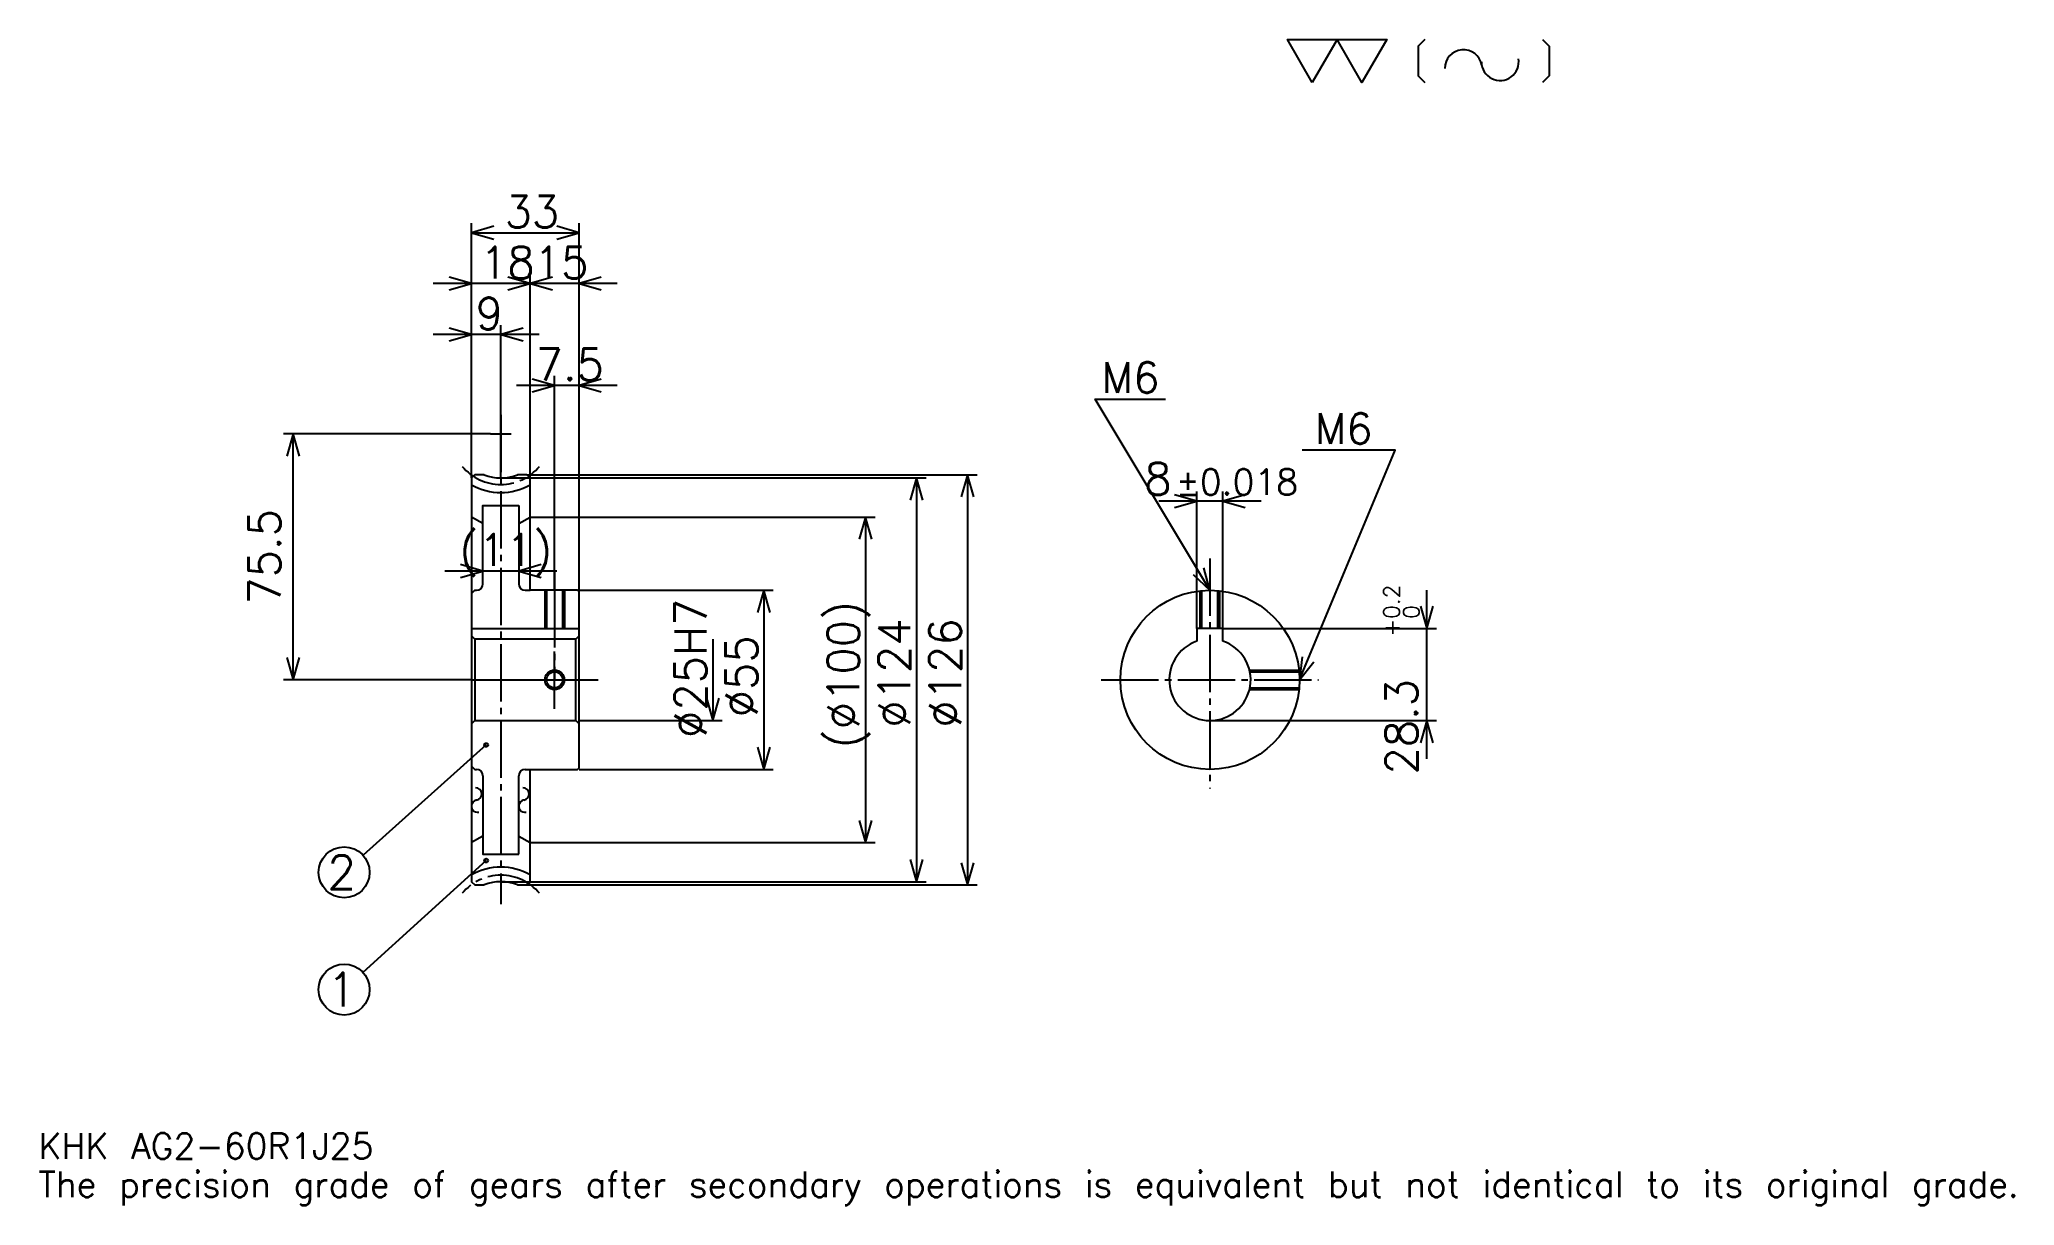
# Model space of a CAD drawing. Extents: x 20 to 626, y 7 to 365.
import ezdxf

# ---------------------------------------------------------------- set-up
doc = ezdxf.new("R2010")
doc.units = 0
doc.linetypes.add('DASHDOT', pattern=[23.466668, 17.6, -1.955556, 1.955556, -1.955556])
doc.layers.get('0').update_dxf_attribs({"linetype": 'CONTINUOUS'})
doc.layers.add('DASHDOT', color=6, linetype='DASHDOT')
doc.styles.add('KANJI', font='TXT', dxfattribs={"bigfont": 'BIGFONT'})

msp = doc.modelspace()

# ---------------------------------------------------------------- linework, layer by layer
at = {"color": 5}
for p, q in [((152.533325, 231.588898), (152.533325, 308.833344)), ((152.533325, 305.900024), (185.533325, 305.900024)), ((185.533325, 231.588898), (185.533325, 308.833344)), ((170.533325, 231.588898), (170.533325, 293.188904)), ((182.266663, 290.255554), (140.799988, 290.255554)), ((197.266663, 290.255554), (158.799988, 290.255554)), ((173.266663, 274.611115), (140.799988, 274.611115)), ((161.533325, 244.088898), (161.533325, 277.544434)), ((178.033325, 231.588898), (178.033325, 261.900024)), ((197.266663, 258.966675), (166.299988, 258.966675)), ((158.399994, 244.088898), (94.844437, 244.088898)), ((97.777771, 168.588898), (97.777771, 244.088898)), ((161.533325, 230.588898), (161.533325, 244.088898)), ((152.533325, 230.588898), (152.533325, 231.588898)), ((161.533325, 230.588898), (185.533325, 230.588898)), ((169.533325, 231.588898), (185.533325, 231.588898)), ((170.533325, 230.588898), (170.533325, 231.588898)), ((178.033325, 196.088898), (178.033325, 231.588898)), ((178.033325, 196.088898), (178.033325, 231.588898)), ((185.533325, 231.588898), (307.755554, 231.588898)), ((185.533325, 195.588898), (185.533325, 231.588898)), ((185.533325, 230.588898), (292.111084, 230.588898)), ((289.177765, 230.588898), (289.177765, 106.588898)), ((304.822205, 231.588898), (304.822205, 105.588898)), ((375.255554, 184.388901), (375.255554, 226.400009)), ((383.255554, 184.388901), (383.255554, 226.400009)), ((170.533325, 218.588898), (185.533325, 218.588898)), ((185.533325, 218.588898), (276.466675, 218.588898)), ((273.533325, 218.588898), (273.533325, 118.588898)), ((394.988892, 223.466675), (363.522217, 223.466675)), ((178.766663, 202), (144.299988, 202)), ((185.533325, 196.088898), (245.177765, 196.088898)), ((242.244446, 196.088898), (242.244446, 141.088898)), ((445.866669, 144.35556), (445.866669, 196.122223)), ((383.255554, 184.388901), (448.799988, 184.388901)), ((226.599991, 181.088898), (226.599991, 156.088898)), ((152.533325, 168.588898), (94.844437, 168.588898)), ((185.533325, 156.088898), (229.533325, 156.088898)), ((379.255554, 156.088898), (448.799988, 156.088898)), ((157.033325, 148.588898), (119.245636, 114.700325)), ((185.533325, 141.088898), (245.177765, 141.088898)), ((170.533325, 118.588898), (185.533325, 118.588898)), ((185.533325, 118.588898), (276.466675, 118.588898)), ((157.033325, 113.088898), (119.212524, 78.737007)), ((161.533325, 106.588898), (185.533325, 106.588898)), ((169.533325, 105.588898), (185.533325, 105.588898)), ((185.533325, 106.588898), (292.111084, 106.588898)), ((185.533325, 105.588898), (307.755554, 105.588898))]:
    msp.add_line(p, q, dxfattribs=at)
at = {"color": 4}
for p, q in [((156.033325, 216.568176), (152.533325, 218.588898)), ((167.033325, 222.088898), (167.033325, 198.088898)), ((167.033325, 216.568176), (170.533325, 218.588898)), ((169.033325, 196.088898), (170.533325, 196.088898)), ((152.533325, 184.388901), (185.533325, 184.388901)), ((185.533325, 182.088898), (184.533325, 181.088898)), ((152.533325, 155.088898), (153.533325, 156.088898)), ((185.533325, 155.088898), (184.533325, 156.088898)), ((169.033325, 141.088898), (170.533325, 141.088898)), ((167.033325, 115.088898), (167.033325, 139.088898)), ((156.033325, 120.609619), (152.533325, 118.588898)), ((167.033325, 120.609619), (170.533325, 118.588898))]:
    msp.add_line(p, q, dxfattribs=at)
at = {"color": 7}
for points in [[(410.666656, 352), (403.039978, 365.219543), (433.546661, 365.219543), (425.919983, 352), (418.293335, 365.219543), (410.666656, 352)], [(445.240875, 365.219543), (443.207092, 363.185791), (443.207092, 354.033783), (445.240875, 352)], [(481.340454, 365.219543), (483.374207, 363.185791), (483.374207, 354.033783), (481.340454, 352)]]:
    msp.add_lwpolyline(points, dxfattribs=at)
at = {"color": 5}
for points in [[(159.377777, 307.85556), (152.533325, 305.900024), (159.377777, 303.944458)], [(178.688873, 303.944458), (185.533325, 305.900024), (178.688873, 307.85556)], [(145.688873, 288.300018), (152.533325, 290.255554), (145.688873, 292.211121)], [(163.688873, 288.300018), (170.533325, 290.255554), (163.688873, 292.211121)], [(177.377777, 292.211121), (170.533325, 290.255554), (177.377777, 288.300018)], [(192.377777, 292.211121), (185.533325, 290.255554), (192.377777, 288.300018)], [(145.688873, 272.655548), (152.533325, 274.611115), (145.688873, 276.566681)], [(168.377777, 276.566681), (161.533325, 274.611115), (168.377777, 272.655548)], [(171.188873, 257.011108), (178.033325, 258.966675), (171.188873, 260.922241)], [(192.377777, 260.922241), (185.533325, 258.966675), (192.377777, 257.011108)], [(379.255554, 196.088898), (344.055542, 254.755554), (365.56665, 254.755554)], [(99.733322, 237.244446), (97.777771, 244.088898), (95.82222, 237.244446)], [(406.755554, 168.588898), (436.088867, 239.111115), (407.53772, 239.111115)], [(291.133301, 223.744446), (289.177765, 230.588898), (287.222229, 223.744446)], [(306.777771, 224.744446), (304.822205, 231.588898), (302.866638, 224.744446)], [(368.411102, 221.511124), (375.255554, 223.466675), (368.411102, 225.422226)], [(390.100006, 225.422226), (383.255554, 223.466675), (390.100006, 221.511124)], [(275.488892, 211.744446), (273.533325, 218.588898), (271.577759, 211.744446)], [(149.188873, 200.044449), (156.033325, 202), (149.188873, 203.955566)], [(173.877777, 203.955566), (167.033325, 202), (173.877777, 200.044449)], [(374.057251, 200.951843), (379.255554, 196.088898), (377.411011, 202.964081)], [(244.199997, 189.244446), (242.244446, 196.088898), (240.288879, 189.244446)], [(443.911102, 191.233337), (445.866669, 184.388901), (447.822235, 191.233337)], [(95.82222, 175.43335), (97.777771, 168.588898), (99.733322, 175.43335)], [(407.578552, 175.659485), (406.755554, 168.588898), (411.189728, 174.15744)], [(224.64444, 162.93335), (226.599991, 156.088898), (228.555542, 162.93335)], [(447.822235, 149.244446), (445.866669, 156.088898), (443.911102, 149.244446)], [(240.288879, 147.93335), (242.244446, 141.088898), (244.199997, 147.93335)], [(271.577759, 125.433342), (273.533325, 118.588898), (275.488892, 125.433342)], [(287.222229, 113.433342), (289.177765, 106.588898), (291.133301, 113.433342)], [(302.866638, 112.433342), (304.822205, 105.588898), (306.777771, 112.433342)]]:
    msp.add_lwpolyline(points, dxfattribs=at)
at = {"color": 4}
for points in [[(156.434311, 231.588898), (153.533325, 231.588898), (152.533325, 230.588898), (152.533325, 155.088898)], [(166.632339, 105.588898), (169.533325, 105.588898), (170.533325, 106.588898), (170.533325, 141.088898), (185.033325, 141.088898), (185.533325, 141.588898), (185.533325, 195.588898), (185.033325, 196.088898), (170.533325, 196.088898), (170.533325, 230.588898), (169.533325, 231.588898), (166.632339, 231.588898)], [(156.033325, 198.088898), (156.033325, 222.088898), (167.033325, 222.088898)], [(152.533325, 195.088898), (153.533325, 196.088898), (154.033325, 196.088898)], [(175.033325, 196.088898), (175.033325, 184.388901)], [(175.573334, 196.088898), (175.573334, 184.388901)], [(180.493317, 196.088898), (180.493317, 184.388901)], [(181.033325, 196.088898), (181.033325, 184.388901)], [(376.255554, 184.388901), (376.255554, 195.924774)], [(376.795532, 184.388901), (376.795532, 195.978653)], [(381.715576, 184.388901), (381.715576, 195.978653)], [(382.255554, 184.388901), (382.255554, 195.924774)], [(152.533325, 182.088898), (153.533325, 181.088898), (153.533325, 156.088898), (184.533325, 156.088898), (184.533325, 181.088898), (153.533325, 181.088898)], [(383.255554, 180.43161), (383.255554, 184.388901), (375.255554, 184.388901), (375.255554, 180.43161)], [(391.390198, 171.588898), (406.591431, 171.588898)], [(391.511108, 171.048904), (406.645325, 171.048904)], [(391.390198, 165.588898), (406.591431, 165.588898)], [(391.511108, 166.128891), (406.645325, 166.128891)], [(152.533325, 155.088898), (152.533325, 106.588898), (153.533325, 105.588898), (156.434311, 105.588898)], [(152.533325, 142.088898), (153.533325, 141.088898), (154.033325, 141.088898)], [(156.033325, 139.088898), (156.033325, 115.088898), (167.033325, 115.088898)]]:
    msp.add_lwpolyline(points, dxfattribs=at)
for centre, radius in [((379.255554, 168.588898), 27.5), ((178.033325, 168.588898), 2.46)]:
    msp.add_circle(centre, radius, dxfattribs=at)
at = {"color": 7}
msp.add_circle((178.033325, 168.588898), 3, dxfattribs=at)
at = {"color": 5}
for centre, radius in [((157.033325, 148.588898), 0.586667), ((113.422211, 109.477783), 7.822222), ((157.033325, 113.088898), 0.586667), ((113.422211, 73.477783), 7.822222)]:
    msp.add_circle(centre, radius, dxfattribs=at)
at = {"color": 7}
for centre, radius, start, end in [((457.062225, 356.345398), 5.72, 10, 180), ((468.32843, 358.33194), 5.72, 180, 10), ((153.776016, 133.557236), 1.906667, 280, 90), ((168.296021, 133.557236), 1.906667, 280, 90), ((154.438187, 129.801834), 1.906667, 90, 280), ((168.958191, 129.801834), 1.906667, 90, 280)]:
    msp.add_arc(centre, radius, start, end, dxfattribs=at)
at = {"color": 4}
for centre, radius, start, end in [((161.533325, 244.088898), 13.5, 247.808394163, 292.191603888), ((161.533325, 244.088898), 18, 240.00000297, 299.99999703), ((154.033325, 198.088898), 2, 270, 0), ((169.033325, 198.088898), 2, 180, 270), ((379.255554, 168.588898), 12.5, 108.662925185, 71.337074815), ((154.033325, 139.088898), 2, 0, 90), ((169.033325, 139.088898), 2, 90, 180), ((161.533325, 93.088898), 18, 60.00000297, 119.99999703), ((161.533325, 93.088898), 13.5, 67.808396112, 112.191605837)]:
    msp.add_arc(centre, radius, start, end, dxfattribs=at)
at = {"layer": 'DASHDOT', "color": 7}
for p, q in [((161.533325, 249.955566), (161.533325, 99.722229)), ((158.399994, 244.088898), (164.666656, 244.088898)), ((379.255554, 205.866669), (379.255554, 135.222229)), ((178.033325, 196.088898), (178.033325, 168.588898)), ((152.533325, 168.588898), (191.399994, 168.588898)), ((345.888885, 168.588898), (412.622223, 168.588898))]:
    msp.add_line(p, q, dxfattribs=at)
for points in [[(178.033325, 201.955566), (178.033325, 178.522232)], [(178.033325, 159.722229), (178.033325, 177.455566)], [(169.166656, 168.588898), (186.899994, 168.588898)]]:
    msp.add_lwpolyline(points, dxfattribs=at)
for centre, start, end in [((161.533325, 244.088898), 220.000008502, 319.999993502), ((161.533325, 93.088898), 40.000006498, 139.999991498)]:
    msp.add_arc(centre, 15.5, start, end, dxfattribs=at)

# ---------------------------------------------------------------- texts
at = {"color": 7, "style": 'KANJI'}
for s, height, p in [('33', 9.777778, (162.677765, 307.464447)), ('18', 9.777778, (155.177765, 291.820007)), ('15', 9.777778, (171.677765, 291.820007)), ('9', 9.777778, (153.855545, 276.175568)), ('7.5', 9.777778, (172.25, 260.531128)), ('M6', 9.386667, (346.011108, 256.711121)), ('M6', 9.386667, (411.448853, 241.066681)), ('8', 9.777778, (359.072266, 225.422226)), ('%%p0.018', 7.822222, (368.751099, 225.422226)), ('(11)', 9.777778, (148.82222, 203.564453)), ('2', 10.42963, (108.207397, 104.26297)), ('1', 10.42963, (108.207397, 68.26297)), ('KHK AG2-60R1J25', 7.822222, (19.555555, 21.51111)), ('The precision grade of gears after secondary operations is equivalent but not identical to its original grade.', 7.822222, (19.555555, 9.777778))]:
    msp.add_text(s, height=height, dxfattribs=at).set_placement(p)
for s, height, p in [('75.5', 9.777778, (93.866661, 191.672226)), ('0.2', 4.888889, (437.457794, 187.326599)), ('%%c25H7', 9.777778, (224.64444, 150.744446)), ('(%%c100)', 9.777778, (271.577759, 147.566681)), ('0', 4.888889, (443.519989, 187.326599)), ('%%c124', 9.777778, (287.222229, 153.922241)), ('%%c126', 9.777778, (302.866638, 153.922241)), ('+', 4.888889, (437.457794, 181.851044)), ('%%c55', 9.777778, (240.288879, 157.100006)), ('28.3', 9.777778, (442.93335, 139.528946))]:
    msp.add_text(s, height=height, rotation=90, dxfattribs=at).set_placement(p)

doc.saveas('drawing.dxf')
